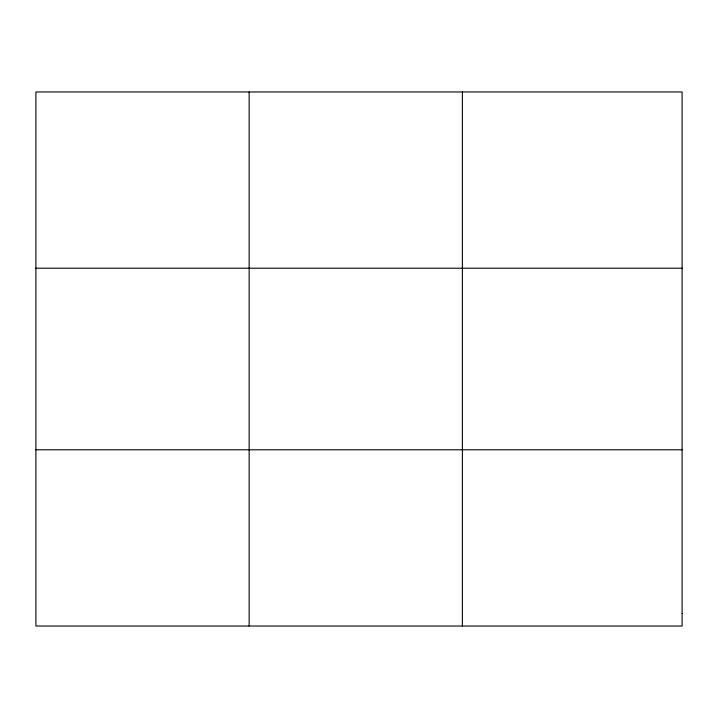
<?xml version="1.0" encoding="UTF-8"?>
<svg xmlns="http://www.w3.org/2000/svg" width="718" height="718" viewBox="0 0 718 718"><rect width="100%" height="100%" fill="white"/><g stroke="black" fill="none" stroke-linecap="round" stroke-linejoin="round"><path stroke-width="1.08" d="M249.146 626.033L249.146 91.967M462.392 626.033L462.392 91.967M35.9 268.209L682.1 268.209M35.9 449.791L682.1 449.791M682.1 613.45L682.1 626.033L35.9 626.033L35.9 91.967L682.1 91.967L682.1 613.45"/></g></svg>
